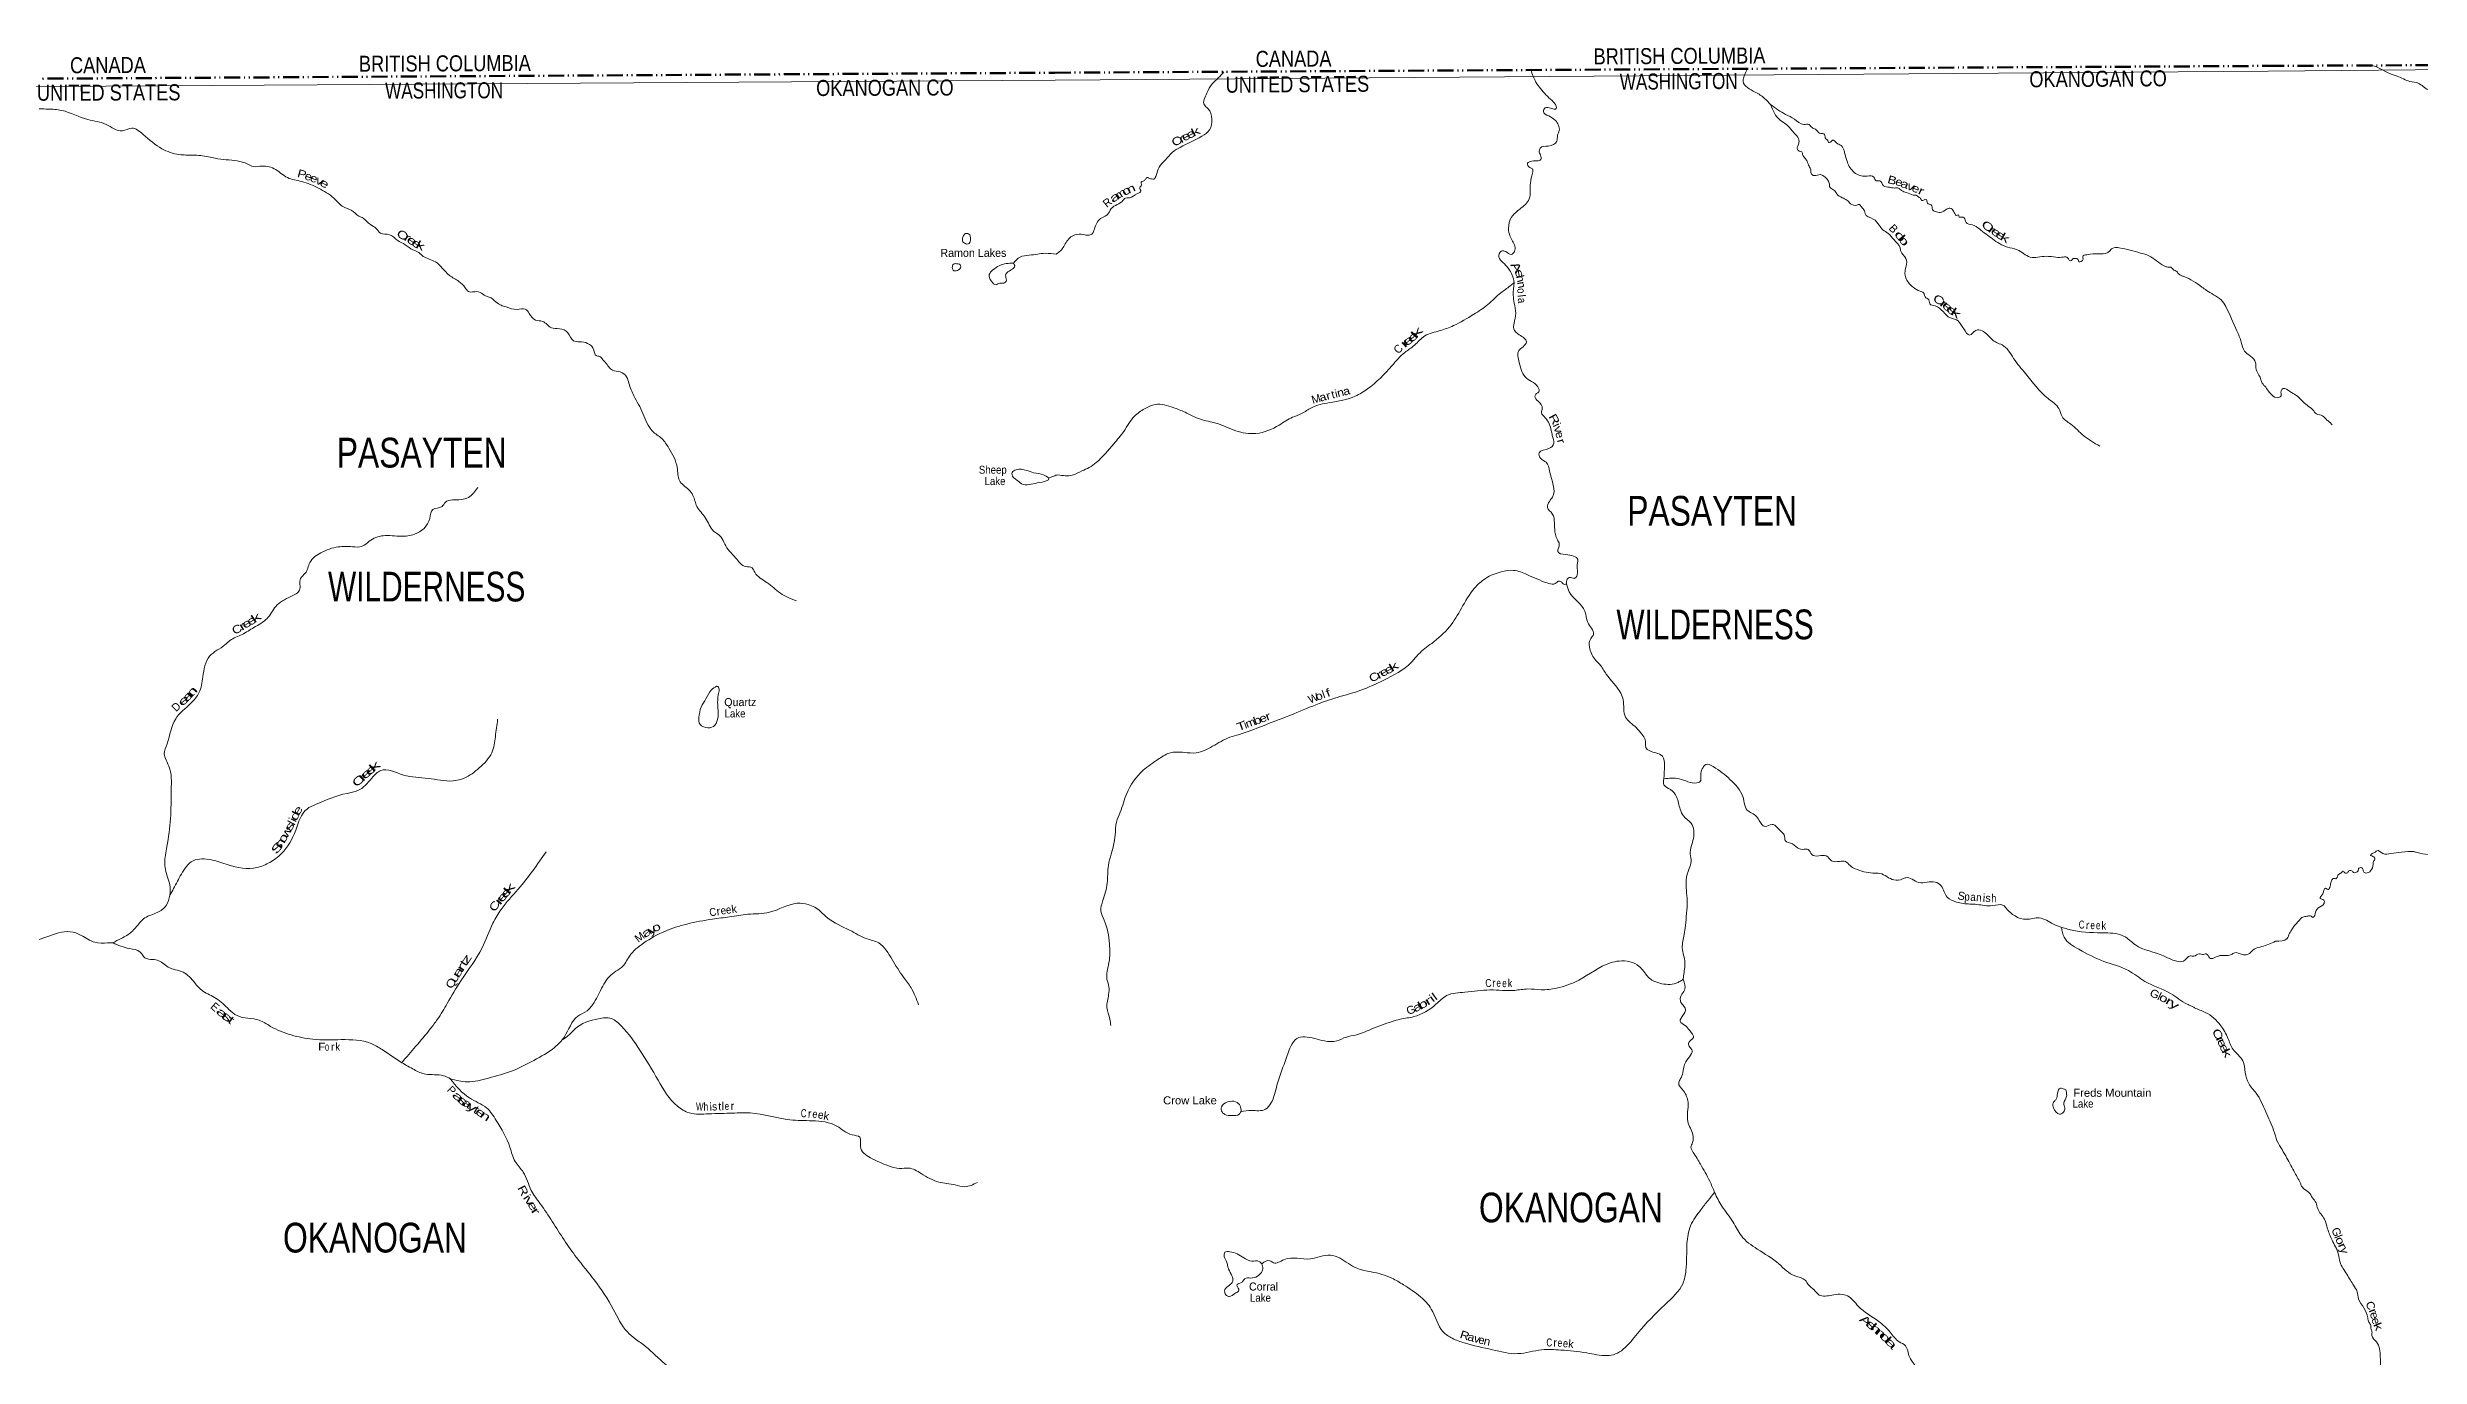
# Model space of a CAD drawing. Header units: feet. Extents: x -2 to 244583, y 367190 to 553316.
# Drawn here: x 126414 to 185700, y 520239 to 552947 of the extents above; entities that cross this region are included whole.
import ezdxf
from ezdxf.enums import TextEntityAlignment as Align

# ---------------------------------------------------------------- set-up
doc = ezdxf.new("R2010")
doc.units = ezdxf.units.FT
doc.header["$LTSCALE"] = 80
doc.linetypes.add('DASH_DOUBLE_DOT', pattern=[9.2, 5, -1.2, 0.3, -1.2, 0.3, -1.2])
doc.linetypes.add('DOT_DASHED', pattern=[7.7, 5, -1.2, 0.3, -1.2])
for name, color, linetype, lineweight in [('10', 7, 'DASH_DOUBLE_DOT', 70), ('39', 7, 'Continuous', 13), ('4', 7, 'Continuous', 13), ('41', 7, 'Continuous', 13), ('44', 7, 'DOT_DASHED', 13)]:
    doc.layers.add(name, color=color, linetype=linetype, lineweight=lineweight)
doc.layers.add('12', color=7, linetype='Continuous')

msp = doc.modelspace()

# ---------------------------------------------------------------- linework, layer by layer
at = {"layer": '10'}
for p, q in [((181915.65, 552486.21), (212238.1, 552626.27)), ((121263.1, 552137.53), (151589.04, 552315.92)), ((151589.04, 552315.92), (181915.65, 552486.21))]:
    msp.add_line(p, q, dxfattribs=at)
at = {"layer": '39'}
for points in [[(125261.91, 552156.18), (125597.84, 551860.52), (126062.89, 551444.9), (126419.94, 551408.77), (126770.9, 551374.59), (127424.12, 551145.61), (127881.49, 551025.64), (128286.71, 550862.49), (128522.95, 550930.2), (128804.48, 550773.63), (129276.92, 550416.85), (129702.2, 550270.15), (130052.88, 550258.25), (130436.37, 550214.34), (130606.99, 550179.97), (130883.01, 550142.85), (131419.27, 550033.97), (131559.83, 549972.9), (131774.47, 549983.63), (132122.05, 549894.72), (132414.26, 549693.72), (132770.01, 549598.83), (133187.46, 549429.75), (133573.49, 549179.27), (133815.26, 548961.45), (134008.77, 548878.75), (134198.97, 548735.24), (134307.03, 548679.85), (134487.3, 548520.02), (134628.26, 548426.55), (134737.1, 548308.37), (134962.5, 548268.6), (135173.01, 548121.29), (135309.64, 548050.05), (135499.69, 547918.69), (135695.42, 547819.81), (135807.99, 547728.02), (136111.61, 547587.93), (136283.7, 547434.07), (136464.24, 547251.96), (136697.09, 547100.88), (136855.05, 546942.79), (136937.25, 546848.6), (137150.02, 546847.16), (137298.71, 546784.16), (137366.13, 546738.4), (137455.62, 546711.14), (137621.21, 546591.64), (137751.94, 546506.15), (137876.07, 546463.11), (138150.36, 546401.65), (138356.95, 546408.24), (138455.54, 546300.07), (138611.55, 546135.88), (138790.27, 546101.62), (139011.04, 545944.31), (139207.9, 545918.36), (139421.88, 545817.68), (139564.13, 545618.9), (139710.35, 545592.33), (139915.46, 545554.34), (140071.54, 545384.08), (140127.93, 545247.03), (140221.4, 545225.9), (140295.4, 545139.71), (140359.02, 545073.65), (140537.67, 544881.38), (140724.57, 544841.14), (140890.24, 544715.56), (140946.9, 544556.24), (141070.28, 544243.79), (141298.55, 543805.02), (141532.98, 543360.25), (141766.24, 543174.73), (141945.48, 542933.86), (142154.07, 542448.27), (142210.69, 542126.9), (142444.53, 541894.8), (142547.54, 541756.3), (142646.19, 541477.99), (142864.52, 541188.98), (143063.01, 540865.3), (143249.26, 540713.65), (143340.56, 540538.54), (143612.26, 540193.48), (143872.26, 539975.88), (144024.63, 539943.32), (144094.87, 539832.78), (144397.87, 539579.25), (144731.42, 539311.91), (145136.99, 539120.41)], [(155813.03, 552336.31), (155677.46, 552188.52), (155523.37, 552035.05), (155390.32, 551802.85), (155328.65, 551510.66), (155418.53, 551422.52), (155518.38, 551152.27), (155456.44, 550886.4), (155265.98, 550730.52), (154725.01, 550451.5), (154524.16, 550323.86), (154354.23, 550137.83), (154198.42, 549956), (154123.74, 549748.7), (154100.03, 549695.82), (154070.08, 549659.06), (154011.39, 549664.51), (153960.77, 549672.08), (153897.83, 549697.73), (153853.86, 549648.68), (153797.65, 549609.62), (153749.4, 549582.79), (153760.23, 549514.07), (153728.43, 549461.1), (153714.51, 549438.68), (153743.67, 549355.98), (153655.35, 549294.31), (153458.26, 549193.03), (153333.16, 549169.44), (153295.23, 549122.47), (153000.12, 548920.95), (152908.68, 548770.17), (152832.32, 548724.82), (152705.74, 548648.58), (152567.1, 548369.75), (152519.49, 548282.19), (152428.77, 548256.94), (152195.99, 548282.83), (151994.55, 548211.87), (151815.02, 547977.15), (151735.81, 547867.54), (151629.15, 547785.68)], [(163487.29, 552381.33), (163614.16, 552081.83), (163727.02, 551921.05), (164017.26, 551618.39), (164121.83, 551477.77), (164120.4, 551421.07), (164003.15, 551419.83), (163845.29, 551434.36), (163803.7, 551350.92), (163934.3, 551234.87), (164103.29, 551121.24), (164196.89, 550869.15), (164157.65, 550753.34), (164138.99, 550603.32), (163923.92, 550481.6), (163724.27, 550432.93), (163699.06, 550329.41), (163740.56, 550226.6), (163739.4, 550143.58), (163644.66, 550116.26), (163472.99, 550098.25), (163408.72, 550057.08), (163460.39, 549948.3), (163529.53, 549910.56), (163532.62, 549807.34), (163476.55, 549559.75), (163448.35, 549160.6), (163214.4, 548909.11), (163008.22, 548710.55), (162930.34, 548422.24), (162966.64, 548236.36), (163086.53, 547982.52), (163077.81, 547848.81), (162993.66, 547775.03), (162859.46, 547848.53), (162748.19, 547855.46), (162691.05, 547711.11), (162789.54, 547572.45), (163025.3, 547259.09), (163073.75, 547071.32)], [(168902.78, 552409.45), (168810.96, 552203.39), (168795.88, 552097.95), (169095.85, 551831.84), (169332.01, 551674.38), (169479.2, 551518.01)], [(184517.46, 552498.16), (184724.6, 552415.15), (184935.61, 552303.17), (185140.3, 552231.65), (185460.64, 552098.14), (185667.17, 552052.96), (185916.95, 551886.56), (186174.23, 551811.35), (186328.37, 551739.48), (186566.97, 551739.08), (187267.09, 551660.79), (187819.2, 551644.27), (188212.24, 551525.43), (188670.16, 551378.67), (189096.21, 551156.76), (189500.12, 550918.5), (190113.47, 550499.39), (190264.09, 550344.48), (190390.78, 550138.77), (190630.96, 549893.32), (190633.97, 549739.43), (190598.58, 549583.25), (190269.96, 549433.19), (190083.38, 549205.11), (189979.44, 549018.09), (190060.15, 548731.06), (190069.41, 548548.86), (190186.29, 548296.51), (190412.98, 547947.69), (190588.35, 547718.01), (190721.97, 547692.59), (190897.95, 547681.63), (190954.83, 547641.51)], [(169478.33, 551518.93), (169855.76, 551274.98), (170075.33, 551157.84), (170309.22, 551024.66), (170440.7, 551017.94), (170518.28, 550945.88), (170599.58, 550904.22), (170705.74, 550806.13), (170829.43, 550770.99), (170860.89, 550661.99), (170909.78, 550626.06), (170924.46, 550575.6), (170974.96, 550580.18), (171026.99, 550631.35), (171153.28, 550541.57), (171214.2, 550515.89), (171265.2, 550471.89), (171327.28, 550334.87), (171446.24, 549975.74), (171668.82, 549763.48), (171897.6, 549733.5), (172061.66, 549704.86), (172117.19, 549614.34), (172210.16, 549617.34), (172302.43, 549492.79), (172448.39, 549455.86), (172571.94, 549434.89), (172675.08, 549431.92), (172752.55, 549369.98), (172878.37, 549324.74), (173044.83, 549259.68), (173142.06, 549242.48), (173160.44, 549224.46), (173229.7, 549174.57), (173254.49, 549124.22), (173319.01, 549141.09), (173377.53, 549151.83), (173398.77, 549052.85), (173496.25, 549011.36), (173525.75, 548896.27), (173625.42, 548838.61), (173748.84, 548829.78), (173871.44, 548899.91), (173964.12, 548931.26), (174053.87, 548855.27), (174084.82, 548794.85), (174121.69, 548748.68), (174174.11, 548763.4), (174194.89, 548708.96), (174257.56, 548709.62), (174318.4, 548692.04), (174368.13, 548575.13), (174522.42, 548514), (174697.35, 548412.58), (175025.43, 548164.99), (175397.56, 547958.35), (175638.83, 547894.08), (175968.26, 547711.29), (176366.36, 547729.66), (176613.27, 547705.94), (176795.19, 547709.88), (176859.82, 547716.63), (176910.69, 547684.78), (176959.88, 547620.51), (177004.29, 547627.05), (177046.26, 547674.06), (177080.67, 547670.37), (177127.11, 547676.93), (177163.85, 547642.9), (177186.59, 547594.55), (177291.07, 547658.41), (177284.29, 547727.18), (177380.9, 547768.69), (177679.87, 547794.11), (177895.94, 547818.66), (177952.13, 547859.74), (178018.15, 547927.25), (178195.94, 547939.24), (178722.94, 547811.17), (178935.94, 547742.55), (179314.65, 547487.4), (179385.67, 547461.82), (179480.77, 547454.73), (179562.39, 547382.7), (179615.18, 547360.99), (179676.55, 547292.8), (179739.68, 547248.92), (179810.71, 547223.35), (180258.23, 546960.82), (180376.36, 546877.03), (180547.31, 546769.5)], [(169479.2, 551518.01), (169715.72, 551131.78), (169878.62, 551020.12), (170021.81, 550859.66), (170192.31, 550600.28), (170167.04, 550502.84), (170145.62, 550423.65), (170196.85, 550357.38), (170263.77, 550337.84), (170280.66, 550269.18), (170346.34, 550174.72), (170393.55, 550106.38), (170441.39, 549977.31), (170484.79, 549886.66), (170493.8, 549797.67), (170571.19, 549743.82), (170724.57, 549769.73), (170807.88, 549730.12), (170945.15, 549555.42), (170966.46, 549450.37), (171060.17, 549382.52), (171135.93, 549290.18), (171270.39, 549192.4), (171386.23, 549134.9), (171480.18, 549042.76), (171636.22, 549007.96), (171698.75, 549022.79), (171749.92, 548962.59), (171827.72, 548868.26), (171840.59, 548797.53), (172046.22, 548660), (172195.39, 548507.7), (172283.51, 548393.23), (172417.91, 548301.51), (172567.2, 548137.07), (172714.79, 547942.24), (172733.91, 547853.35), (172863.16, 547672.5), (172871.16, 547486.32), (172840.12, 547360.47), (172870.46, 547164.4), (173044.5, 546953.65), (173219.38, 546856.29), (173300.64, 546818.68), (173362.64, 546689.76), (173411.38, 546668), (173463.27, 546538.97), (173591.15, 546489.71), (173974.36, 546190.05), (174171.27, 546113.17), (174232.85, 546024.73), (174308.76, 545918.23), (174453.97, 545757.79), (174610.41, 545878.89), (174912.93, 545756.55), (175127.13, 545572.55), (175265.21, 545515.29), (175553.78, 545178.19), (175852.92, 544796.67), (176415.37, 544174.97), (176682.82, 543924.71), (176767.79, 543725.17), (176980, 543537.09), (177308.55, 543244.96), (177707.51, 542985.97)], [(149387.91, 548034.32), (149294, 548091.9), (149298.51, 548219.57), (149358.34, 548297.27), (149464.13, 548262.11), (149481.46, 548171.17), (149454.57, 548051.34), (149387.91, 548034.32)], [(150557.62, 547555.35), (150723.13, 547708.37), (150953.54, 547755.76), (151352.12, 547803.18), (151629.15, 547785.68)], [(149136.97, 547543.81), (149057.7, 547534.01), (149028.31, 547452.62), (149047.41, 547381.96), (149156.89, 547377.23), (149231.1, 547438.91), (149234.41, 547499.71), (149209.72, 547529.79), (149136.97, 547543.81)], [(150557.62, 547555.35), (150378.62, 547548.18), (150042.21, 547388.09), (149950.43, 547271.51), (150007.2, 547104.08), (150121.72, 547018.39), (150218.49, 547058.06), (150313.73, 547057.2), (150379.64, 547134.98), (150359.91, 547256.27), (150451.84, 547360.7), (150587.93, 547498.08), (150557.48, 547555.34)], [(151667.23, 542265.91), (152027.99, 542259.89), (152269.51, 542365.69), (152450.59, 542450.61), (152627.21, 542575.97), (153065.13, 543044.22), (153312.61, 543354.56), (153583.64, 543733.99), (153834.45, 543918.85), (154104.25, 544026.97), (154551.86, 543950.7), (154846.25, 543832.33), (155232.22, 543656.21), (155615.33, 543561.04), (156114.67, 543369.91), (156618.81, 543302.34), (157198.9, 543512.93), (157530.49, 543706.74), (157760, 543800.26), (158005.15, 543946.59), (158456.72, 544072.83), (159100.01, 544233.47), (159409.49, 544414.9), (160014.06, 544994.23), (160336.16, 545323.59), (160578.88, 545508.36), (160841.33, 545739.9), (161220.07, 545871.44), (161552.37, 545996.42), (162062.97, 546279.17), (162416.25, 546525.84), (162740.75, 546818.78), (162969.49, 546987.21), (163072.99, 547074.25)], [(163073.75, 547071.32), (163048.72, 546755.21), (163073, 546559.08), (163109.99, 546306.4), (163070.14, 546054.93), (163063.52, 545913.13), (163198.46, 545768.78), (163376.23, 545588.44), (163294.56, 545470.16), (163188.38, 545375.91), (163197.6, 545072.31), (163379.55, 544683.48), (163687.56, 544421.5), (163690.36, 544346.62), (163628.19, 544297.38), (163590.48, 544230.17), (163668.56, 544109.51), (163773.53, 543930.43), (163754.42, 543822.93), (163848.76, 543694.34), (163997.61, 543378.05), (164025.22, 543250.79), (164059.58, 543056.79), (163941.67, 542923.95), (163696.09, 542820.13), (163727.82, 542684.82), (163874.46, 542581.08), (163955.64, 542357.21), (164027.07, 541708.06), (163951.32, 541604.01), (163906.38, 541453.72), (164025.29, 541295.03), (164078.2, 541066.8), (164083.82, 540915.02), (164151.32, 540644.43), (164198.93, 540537.63), (164162.43, 540353.01), (164363.41, 540274.14), (164659.87, 540151.74), (164643.39, 539985.55), (164649.7, 539766.96), (164575.79, 539681.14), (164444.15, 539702.03), (164398.06, 539663.07), (164381.12, 539541.42)], [(180547.31, 546769.5), (180744.77, 546639.98), (180855.68, 546473.11), (181134.91, 545866.64), (181245.02, 545582.34), (181324.17, 545358.44), (181477.09, 545234.52), (181602.17, 545065.78), (181605.37, 544952.43), (181684.16, 544762.95), (181735.92, 544646.07), (181769.19, 544557.34), (181855.17, 544454.99), (181943.38, 544332.41), (181986.27, 544290.35)], [(181986.27, 544290.35), (182110.49, 544197.56), (182237.59, 544240.95), (182238.81, 544366.52), (182288.98, 544425.59), (182461.32, 544351.82), (182611.56, 544257.66), (182890.19, 544006.4), (183034.49, 543891.94), (183126.13, 543791.3), (183274.06, 543741.68), (183394.08, 543629.08), (183467.23, 543572.87), (183518.16, 543514.49)], [(137167.62, 541949.6), (136935.6, 541703.69), (136539.24, 541640.08), (136361.56, 541589.29), (136275.84, 541474.81), (136043.68, 541405.12), (135969.46, 541179.37), (135585.26, 540785.76), (135255.64, 540733.1), (134807.66, 540747.86), (134454.8, 540607.82), (134282.06, 540484.17), (134035.03, 540471.02), (133684.52, 540468.74), (133244.64, 540319.53), (132972.05, 540077.18), (132855.81, 539808.38), (132741.92, 539677.35), (132715.09, 539387.37), (132500.24, 539228.76), (132120.38, 538976.99), (131903.18, 538678.59), (131573.62, 538455.79), (131279.95, 538280.02), (130975.83, 538130.45), (130851.55, 538021.57), (130468.03, 537737.34), (130298.1, 537220.77), (130201.65, 536824.61), (129998.19, 536562.84), (129620.02, 536173.35), (129402.81, 535546.82), (129334.96, 535296.84), (129450.22, 534986.32), (129508.05, 534401.65), (129490.6, 533678.31), (129399.91, 532978.38), (129348.33, 532558.46), (129432.19, 532164.51), (129481.15, 531972.68), (129471.41, 531765.27)], [(151436.75, 542192.58), (151310.69, 542266.85), (151060.79, 542322.53), (150883.79, 542381.12), (150626.3, 542394.17), (150523.8, 542326.07), (150549.5, 542212.95), (150635.46, 542143.11), (150760.23, 542047.42), (151149.03, 542066.36), (151401.53, 542130.23), (151445.62, 542169.25), (151439.27, 542191.46)], [(151439.78, 542189.69), (151564.33, 542237.55), (151614.75, 542256.4), (151667.23, 542265.91)], [(152989.46, 528510.82), (152965.58, 528668.49), (152893.82, 528959.28), (152936.94, 529285.69), (152945.05, 529478.11), (152894.64, 529659.8), (152944.86, 530081.44), (152956.16, 530551.27), (152824.64, 531145.12), (152743.49, 531366.97), (152793.3, 531632.72), (152900.04, 532063.06), (152931.78, 532510.83), (152999.62, 532792.96), (153099.87, 533263.73), (153132.86, 533592.06), (153225.33, 533838.01), (153388.31, 534303.36), (153798.75, 534886.72), (154161.93, 535153.75), (154457.44, 535316.8), (154825.25, 535332.83), (155122.57, 535321.79), (155533.31, 535486.06), (155965.64, 535713.32), (156203.47, 535784.66), (156779.55, 535993.19), (157564.9, 536297.06), (158197.07, 536554.77), (158712.88, 536726.22), (159236.89, 536885.61), (159798.42, 537132.45), (160505.37, 537587.34), (160681.21, 537787.6), (161009.98, 538058.31), (161452.53, 538469.92), (161755, 538936.74), (162079.4, 539434.16), (162357.86, 539682.07), (162748.39, 539846.13), (163057.35, 539881.78), (163392.05, 539775.98), (163895.63, 539566.67), (164059.67, 539540.06), (164122.04, 539569.06), (164170.16, 539608.03), (164238.94, 539604.71), (164292.11, 539546.56), (164330.67, 539532.79), (164381.6, 539539.99)], [(164381.12, 539541.42), (164447.87, 539343.71), (164841.08, 538859.93), (164912.75, 538577.24), (165003.17, 538436.47), (165055.33, 538281.12), (164983.6, 538179.14), (164955.48, 537966.26), (165085.99, 537663.94), (165208.65, 537533.63), (165372.92, 537290.39), (165735.72, 536814.38), (165794.04, 536648.98), (165853.12, 536216.33), (166120.7, 535953.93), (166259.87, 535791.4), (166346.23, 535652.62), (166360.37, 535458.4), (166614.54, 535319.36), (166777.15, 535236.04), (166830.08, 535005.79), (166811.27, 534675.58)], [(143137, 536985.26), (143010.47, 536894.58), (142873.39, 536672.12), (142752.32, 536466.05), (142696.76, 536206.1), (142700.4, 536074.48), (142865.99, 535954.98), (143062.18, 535983.72), (143163.41, 536155.11), (143169.93, 536448.89), (143185.81, 536805.58), (143194.25, 536943.43), (143171.54, 536977.58), (143137, 536985.26)], [(137666.22, 536162.64), (137608.74, 535728.47), (137520.47, 535326.33), (137205.01, 534945.71), (136829.25, 534689.93), (136550.47, 534621.69), (135927.65, 534684.95), (135312.7, 534766.53), (134745.96, 534883.14), (134523.42, 534690.01), (134168.62, 534377.78), (133902, 534309.69), (133117.18, 534034.72), (132901.8, 533918.65), (132618.54, 533390.56), (132265.07, 532804.89), (131971.92, 532586.58), (131649.32, 532457.04), (130929.21, 532523.16), (130512.3, 532647.68), (130052.65, 532623.82), (129760.87, 532294.12), (129568.76, 531933.25), (129470.2, 531763.18)], [(166811.27, 534675.58), (167195.43, 534673.56), (167639.27, 534570.93), (167705.77, 534591.87), (167739.89, 534810.89), (167792.97, 534957.22), (167858.92, 535030.8), (168043.41, 534982.13), (168465.28, 534658.59), (168785.1, 534232.74), (168835.85, 534018.67), (168873.26, 533919.86), (169105.45, 533756.29), (169195.68, 533633.74), (169340.81, 533481.4), (169518.18, 533533.88), (169603.46, 533498.34), (169724.04, 533374.08), (169820.13, 533271.84), (169847.9, 533128.38), (170024.64, 533047.24), (170199.82, 532921.53), (170363.67, 532913.14), (170418.34, 532905.61), (170510.61, 532781.06), (170682.82, 532746.43), (170872.87, 532746.41), (171005.51, 532628.36), (171201.82, 532610.18), (171349.42, 532609.71), (171465.76, 532503.63), (171597.98, 532426.06), (172037.82, 532319.34), (172211.78, 532311.05), (172563.26, 532146.71), (172777.32, 532171.24), (172859.89, 532202.48), (173180.56, 532084.38), (173596.94, 532094.84), (173741.5, 531997.16), (173896.06, 531715.34), (174129.82, 531594.31), (174293.97, 531557.57), (174633.87, 531534.83), (175028.44, 531504.57), (175297.27, 531511.45), (175370.8, 531439.34), (175589.12, 531247.28), (175873.05, 531163.21), (176196.17, 531199.01), (176547.54, 531044.79), (176753.93, 530961.22)], [(166811.27, 534675.58), (166814.84, 534525.8), (166979.85, 534406.06), (167131.36, 534223.42), (167179.52, 534063.98), (167221.5, 533914.6), (167304.13, 533745.41), (167492.01, 533565.17), (167552.62, 533179.11), (167471.68, 532795.61), (167495.87, 532607.58), (167441.12, 532428.84), (167373.3, 532144.68), (167394.85, 531626.61), (167379.95, 531308.59), (167352.78, 531004.61), (167318.66, 530785.59), (167273.63, 530449.03), (167338.08, 530083.26), (167305.13, 529750.88), (167297.95, 529663.74)], [(138880.08, 532849.55), (138541.42, 532377.49), (138178.33, 531915.27), (137752.93, 531411.77), (137548.49, 531064.92), (137276.46, 530447.84), (136749.57, 529629.13), (136406.02, 529059.79), (136163.67, 528665.89), (135982.24, 528424.65), (135616.85, 527984.67), (135271.27, 527581.4)], [(182098.52, 530613.22), (182387.58, 530683.49), (182451.43, 530815.56), (182495.44, 530888.76), (182551.48, 530978.25), (182698.05, 531139.23), (182780.43, 531220.79), (182881.41, 531239.7), (182968.29, 531250.42), (183035.27, 531210.37), (183109.1, 531362.76), (183161.18, 531440.07), (183312.05, 531560.57), (183305.44, 531645.58), (183218.24, 531685.5), (183282.2, 531801.36), (183346.02, 531937.48), (183429.09, 531911.72), (183453.05, 531958.46), (183470.81, 532027.43), (183496.44, 532128.87), (183554.71, 532185.97), (183609.37, 532176.21), (183659.34, 532265.66), (183729.77, 532318.79), (183790.12, 532367.8), (183851.1, 532317.58), (183895.52, 532328.01), (183949.76, 532383.06), (184020.63, 532367.34), (184051.18, 532333.11), (184162.11, 532376.39), (184185.94, 532443.39), (184274.96, 532435.89), (184297.72, 532355.04), (184360.64, 532319.01), (184477.56, 532374.48), (184537.19, 532534.87), (184558.84, 532626.15), (184584.88, 532664.81), (184560.25, 532721.34), (184475.03, 532767.35), (184535.36, 532818.38), (184601.86, 532853.26), (184632.05, 532875.74), (184784.13, 532807.92), (184984.33, 532805.22), (185251.02, 532839.43), (185556.25, 532853.65), (185639.29, 532831.94), (185922.7, 532781.2), (186175.31, 532803.16), (186506.64, 532845.91), (186654.54, 532800.33), (186782.38, 532730.32), (186916.6, 532611.74), (187105.55, 532471.26), (187273.85, 532397.47), (187476.81, 532279.36), (187600.75, 532187.04), (187763.76, 531993.73), (187934.74, 531816.67), (188002.56, 531647.02), (188019.42, 531541.83), (188044.62, 531396.18), (188097.53, 531343.89), (188142.47, 531273.31), (188241.29, 531312.46), (188364.76, 531293.04), (188404.06, 531155.6), (188443.99, 530920.95), (188522.14, 530716.94), (188608.29, 530527.16), (188665.2, 530480.96), (188726.32, 530410.5), (188721.28, 530250.47), (188649.07, 530160.88), (188676.47, 529986.9), (188752.17, 529849.7), (188900.37, 529757.55), (188951.71, 529634.36), (188968.48, 529543.34), (189020.34, 529339.15), (189039.87, 529132.72), (189055.5, 528903.98), (189034.36, 528731.7), (189015.67, 528494.63), (188992.84, 528271.7), (188988.2, 528050.93), (189044.24, 527826.51), (189177.57, 527531.74)], [(129470.2, 531763.18), (129383.47, 531511.68), (129156.71, 531332.68), (128852.39, 531199.31), (128614.34, 530949.28), (128401.86, 530762.35), (128254.89, 530685.6), (128051.3, 530573.72)], [(136485.91, 527174.98), (136904.19, 527103.14), (137437.96, 527196.79), (138033.46, 527378.29), (138567.21, 527638.03), (139088.04, 527960.4), (139333.97, 528228.76), (139668.08, 528741.27), (139899.39, 528879.82), (140077.21, 529084.55), (140291.05, 529490.26), (140578.56, 529838.13), (140757.44, 529955.78), (140960.6, 530241.85), (141317.21, 530572.34), (141842.49, 530862.35), (142395.42, 531045.36), (143036.24, 531166.65), (143461, 531226.55), (143920.19, 531288.89), (144458.56, 531338.03), (145154.83, 531563.3), (145426.72, 531532.2), (145734.77, 531361.78), (145915.12, 531195.87), (146463.91, 530890.67), (146885.91, 530681.14), (147191.17, 530573.47), (147524.51, 530158.27), (147813.63, 529714.17), (148001.3, 529447.08), (148184.75, 529028.01)], [(121401.56, 529659.1), (121853.93, 529709.79), (122365.46, 529635.04), (122591.39, 529716.8), (122743.19, 529894.89), (123298.21, 530237.93), (123740.89, 530324.39), (124592.9, 530407.75), (124995.03, 530495.73), (125274.53, 530505.24), (125830.98, 530566.75), (126398.42, 530723.6), (126986.44, 530854.37), (127259.08, 530762.51), (127597.54, 530590.44), (127917.91, 530572.09), (128053.65, 530573.75)], [(176752.38, 530961.85), (176817.85, 530713.58), (177186.91, 530413.78), (177810.77, 530108.56), (178423.69, 529884.21), (178836.92, 529613.22), (179476.96, 529308.17), (179892.15, 529043.28), (179995.76, 528995.78), (180077.06, 528954.12), (180343.13, 528837.47), (180734.76, 528505.51), (180909.85, 528193.54), (181040.13, 527913.5), (181283.68, 527628.57), (181343.35, 527333.6), (181429.07, 527061.19), (181615.56, 526820.2), (181854.93, 526353.01), (182051.77, 525893.48), (182139.13, 525615.54)], [(176753.93, 530961.22), (177054.66, 530884.12), (177853.9, 530823.7), (178303.55, 530745.43), (178596.97, 530525.81), (179301.4, 530249.79), (179498.46, 530158.73), (179632.35, 530115.6), (179796.1, 530117.33), (179972.65, 530248.76), (180061.66, 530243.63), (180190.48, 530299.65), (180303.83, 530286.67), (180370.4, 530301.54), (180450.29, 530201.16), (180708.51, 530256.52), (180835.87, 530257.86), (180989.28, 530281.74), (181081.79, 530329.28), (181264.19, 530286.67), (181399.7, 530282.02), (181570.15, 530417.44), (181755.48, 530482.15), (182098.52, 530613.22)], [(128053.65, 530573.75), (128464.67, 530432.95), (128733.21, 530345.1), (128846.37, 530204.7), (129159.16, 530143.71), (129428.76, 529968.77), (129807.2, 529841.75), (130094.13, 529575.87), (130299.26, 529371.78), (130633.82, 529187.51), (130949.24, 528911.85), (131153.77, 528756.37), (131706.31, 528641.61), (131987.8, 528489.09), (132503.06, 528274.63), (133043.35, 528167.82), (133758.74, 528156.34), (134501.51, 528060.12), (134776.92, 527907.53), (135271.27, 527581.4)], [(156246.63, 526362.62), (156503.14, 526387.59), (156858.67, 526417.65), (156992.56, 526568.88), (157143.58, 527017.91), (157345.65, 527613.25), (157491.3, 527995.41), (157642.97, 528187.32), (157836.68, 528223.78), (158331.02, 528125.73), (158638.36, 528122.9), (158877.92, 528222.6), (159103.86, 528271.55), (159494.6, 528415.36), (160020.28, 528609.19), (160223.89, 528666), (160564.89, 528732.35), (161115.67, 529039.82), (161382.32, 529257.24), (161840.38, 529343.05), (162466.56, 529398.24), (163087.36, 529388.58), (163242.83, 529408.44), (163414.54, 529422.4), (163746.31, 529403.62), (164125.99, 529444.06), (164685.98, 529644.32), (165476.07, 530075.79), (165695.98, 530120.62), (166196.74, 529988.23), (166313.36, 529855.83), (166515.72, 529643.36), (166712.64, 529566.47), (167121.06, 529564.7), (167213.59, 529610.22), (167297.95, 529663.74)], [(167297.95, 529663.74), (167329.05, 529394.8), (167245.52, 529260.3), (167239.22, 529088.14), (167312.97, 528995.78), (167352.55, 528882.82), (167303.06, 528781.07), (167221.86, 528618.25), (167342.24, 528512.21), (167460.84, 528383.89), (167549.62, 528206.66), (167435.67, 528081.96), (167442.68, 527990.92), (167510.21, 527912.67), (167359.74, 527605.37), (167283.75, 527329.23), (167232.71, 527182.92), (167185.22, 527083.21), (167300.59, 526875.89), (167418.76, 526593.7), (167411.65, 526109.74), (167538.39, 525781.07), (167528.27, 525586.6), (167491.08, 525468.78), (167549.05, 525337.79), (167725.97, 525044.06), (167958.82, 524621.35), (168081.06, 524337.17)], [(139262.48, 528139.73), (139402.8, 528233.66), (139603.03, 528428.54), (140185.53, 528678.75), (140507.64, 528682.7), (140763.27, 528491.38), (141220.41, 527895.4), (141677.46, 527141.42), (142157.5, 526495.08), (142459.45, 526326.61), (142939.96, 526302.12), (143543.53, 526321.68), (143977.1, 526324.97), (144972.05, 526152.85), (145525.5, 526129.25), (146147.14, 525997.11), (146524.67, 525778.93), (146719.95, 525716.51), (146732.91, 525485.75), (146985.63, 525201.22), (147433.79, 525006.19), (147710.21, 524936.66), (147937.01, 524947.54), (148248.67, 524813.63), (148693.05, 524596.27), (149101.15, 524528.35), (149336.75, 524482.63), (149655.58, 524589.84)], [(135271.27, 527581.4), (135579.37, 527406.93), (135864.41, 527294.97), (136312.68, 527255.91), (136485.91, 527174.98)], [(136481.24, 527177.16), (136961.83, 526698.74), (137390.38, 526450.8), (137629.24, 526139.77), (137973.85, 525467.46), (138103.81, 525114.58), (138307.68, 524847.69), (138505.79, 524390.32), (138730.76, 524054.81), (139032.04, 523610.86), (139638.8, 522710.85), (140087.46, 522145.15), (140556.32, 521419.68), (140907.74, 520852.78), (141104.36, 520680.99), (141364.04, 520489.73), (141847.55, 520056.11), (142574.44, 519603.2), (143542.91, 519112.74), (144491.93, 518721.29), (144949.77, 518562.84), (145400.84, 518461.02)], [(156246.23, 526362.05), (156222.94, 526502.06), (156110.71, 526602.11), (155908.55, 526599.98), (155756.17, 526476.9), (155771.64, 526349.51), (155843.05, 526287.5), (156019.24, 526258.99), (156198.81, 526295.3), (156246.63, 526362.62)], [(176796.48, 526927.35), (176709.43, 526938.58), (176657.75, 526853), (176631.04, 526698.85), (176595.24, 526641.78), (176541.35, 526574.4), (176554.84, 526442.95), (176701.95, 526294.67), (176804.51, 526348.39), (176833.8, 526447.91), (176810.3, 526569.14), (176877.34, 526733.84), (176872.12, 526847.16), (176855.36, 526903.67), (176796.48, 526927.35)], [(182138.77, 525616.67), (182384.47, 525199.32), (182580.95, 524832.07), (182660.76, 524684.78), (182728.34, 524551.58), (182763.18, 524478.91), (182925.82, 524342.3), (183025.8, 524203.24), (183111.5, 524082.31), (183154.93, 523932.74), (183320.37, 523674.64), (183402.83, 523430.15), (183511.81, 523147.37), (183667.71, 522802.12), (183711.51, 522593.83), (183783.22, 522448.5), (183975.25, 522144), (184050.87, 522018.95), (184136.82, 521859.55), (184172.37, 521677.52), (184309.24, 521459.73), (184403.88, 521207.23), (184432.89, 521098.06), (184477.88, 521019.39), (184480.4, 520942.45), (184509.24, 520859.61), (184507.85, 520762.39), (184622.1, 520603.18), (184717.47, 520237.27), (184722.83, 519718.87), (184672.28, 519404.62), (184574.57, 519193.34), (184512.62, 519079.52), (184535.21, 519024.99)], [(156765.27, 522557.78), (156966.67, 522632.78), (157056.17, 522581.09), (157316.18, 522658.74), (157981.15, 522677.89), (158477.52, 522774.23), (158718.95, 522693.76), (159136.02, 522443.06), (159500.85, 522355.79), (160018.08, 522195.22), (160304.84, 522032.23), (160732.57, 521728.99), (161000.57, 521426.1), (161299.64, 520856.29), (161523.71, 520694.66), (161824.13, 520580.4), (162529.51, 520407.64), (163163.34, 520311.06), (163758.76, 520408.44), (164235.98, 520401.32), (164883.7, 520329.19), (165385.79, 520263.62), (165607.79, 520302.4), (165796.62, 520419.79), (166156.43, 520816.35), (166840.44, 521534.19), (167291.78, 522073.44), (167365.36, 522386.01), (167390.69, 523062.49), (167481.11, 523506.83), (167735.78, 523904.31), (167917.33, 524139.06), (168081.06, 524337.17)], [(168081.06, 524337.17), (168264.55, 523994.92), (168545.69, 523594.98), (168749.37, 523254.97), (169147.05, 522925.1), (169688.72, 522552.21), (170090.12, 522252.75), (170345.99, 522144.09), (170421.93, 522035.56), (170558.67, 521911.48), (170695.55, 521775.24), (171010.96, 521774.52), (171405.44, 521752.35), (171670.89, 521500.05), (172182.36, 521114.69), (172468.16, 520850.46), (172693.07, 520607.85), (172851.83, 520506.27), (172930.94, 520286.42), (173093.46, 520016.83), (173298.58, 519733.52), (173509.44, 519286.28), (173590.98, 519222.36), (173657.44, 519247.35), (173693.22, 519306.44)], [(156765.81, 522557.16), (156697.95, 522615.78), (156515.92, 522621.96), (156312.84, 522708.91), (155961.51, 522859.07), (155844.41, 522843.67), (155827.28, 522740.23), (155889.48, 522591.07), (155914.77, 522492.13), (155935.74, 522419.46), (156018.35, 522252.29), (156039.95, 522118.9), (155956.03, 522022.85), (155843.92, 521916.39), (155836.52, 521849.5), (155883.88, 521766.99), (155948.87, 521739.33), (156093.64, 521815.77), (156181.98, 521875.41), (156189.59, 521922.06), (156156.65, 521978.4), (156140.14, 522010.62), (156152, 522037.07), (156238.49, 522080.49), (156298.63, 522129.72), (156342.52, 522186.87), (156481.88, 522200.49), (156659.32, 522246.9), (156735.47, 522312.49), (156788.83, 522430.48), (156765.67, 522557.93)]]:
    msp.add_spline(points, degree=3, dxfattribs=at)
at = {"layer": '4'}
msp.add_lwpolyline([(0, 551604.47), (30320.18, 551625.32), (60640.31, 551687.89), (90960.33, 551792.15), (121280.18, 551938.12), (151599.79, 552125.8), (181919.11, 552355.19), (212238.1, 552626.27), (242556.67, 552939.07), (244583.23, 368785.28), (214011.34, 368469.87), (183439.05, 368196.52), (152869.71, 367965.22), (122293.47, 367775.98), (91720.3, 367628.78), (61146.96, 367523.65), (30573.51, 367460.56), (0, 367439.54)], close=True, dxfattribs=at)

# ---------------------------------------------------------------- texts
at = {"layer": '10'}
for s, rotation, width, p in [('CANADA', 0.284, 0.85, (126980.04, 552301.1)), ('BRITISH COLUMBIA', 0.284, 0.85, (134200.82, 552338.76)), ('CANADA', 0.322, 0.85, (156612.47, 552460.6)), ('BRITISH COLUMBIA', 0.322, 0.85, (165056.93, 552523.59)), ('UNITED STATES', 0.172, 0.85, (126151.65, 551615.07)), ('WASHINGTON', 0.195, 0.8, (134854.49, 551668.23)), ('UNITED STATES', 0.405, 0.85, (155862.02, 551815.2)), ('WASHINGTON', 0.435, 0.8, (165711.9, 551889.39))]:
    msp.add_text(s, height=400, rotation=rotation, dxfattribs=dict(at, width=width)).set_placement(p)
at = {"layer": '12', "width": 0.85}
for rotation, p in [(0.221, (145627.21, 551733.84)), (0.459, (175948.4, 551950.35))]:
    msp.add_text('OKANOGAN CO', height=400, rotation=rotation, dxfattribs=at).set_placement(p)
at = {"layer": '41'}
for s, rotation, width, p in [('e', 26.547, 1.4, (154908.6, 550638.75)), ('e', 27.176, 1.4, (155031.29, 550699.17)), ('k', 27.176, 1.6, (155153.99, 550758.8)), ('C', 28.963, 1.3, (154686.39, 550521.57)), ('r', 28.234, 1.6, (154807.92, 550583.9)), ('P', 344.465, 1.25, (132749.96, 549687.43)), ('e', 339.812, 1.2, (132905.31, 549633.86)), ('e', 339.812, 1.2, (133042.77, 549583.77)), ('v', 334.737, 1.45, (133176.44, 549523.41)), ('e', 331.064, 1.45, (133291.47, 549464.18)), ('B', 344.919, 1.25, (172493.68, 549536.29)), ('e', 340.32, 1.2, (172660.21, 549492.83)), ('a', 339.274, 1.3, (172800.86, 549440.37)), ('a', 36.118, 1.8, (153145.9, 549132.38)), ('m', 31.226, 1.3, (153281.06, 549206.56)), ('o', 28.655, 1.45, (153421.06, 549281.68)), ('n', 25.51, 1.45, (153535.36, 549331.88)), ('v', 337.674, 1.35, (172951.98, 549380.55)), ('e', 337.63, 1.25, (173073.16, 549332.11)), ('r', 335.929, 1.45, (173207.54, 549272.11)), ('C', 321.751, 1.55, (174842.08, 548402.06)), ('r', 323.233, 1.9, (174959.35, 548316.06)), ('e', 324.233, 1.65, (175059.39, 548247.43)), ('C', 327.473, 1.4, (135230.53, 548179.5)), ('r', 332.02, 1.6, (135368.11, 548110.13)), ('e', 325.545, 1.65, (135472.16, 548036.13)), ('e', 325.152, 1.65, (135586.3, 547961.65)), ('k', 333.353, 1.55, (135692.78, 547908.43)), ('o', 311.034, 1.85, (172645.36, 548169.12)), ('b', 309.05, 1.85, (172730.01, 548063.36)), ('e', 328.363, 1.55, (175173.78, 548174.15)), ('k', 330.363, 1.65, (175291.57, 548102.75)), ('A', 303.73, 1.55, (163044.85, 547400.44)), ('s', 295.858, 1.6, (163114.76, 547260.3)), ('h', 285.468, 1.15, (163136.95, 547144.42)), ('o', 277.805, 0.9, (163153.46, 546855.32)), ('n', 281.851, 1.1, (163160.21, 546997.28)), ('a', 274.53, 0.9, (163166.88, 546616.32)), ('C', 327.072, 1.4, (173628.03, 546559.78)), ('r', 323.541, 1.9, (173750.84, 546467.39)), ('e', 319.874, 1.85, (173844.15, 546390.59)), ('e', 319.874, 1.85, (173947.54, 546303.11)), ('k', 324.972, 1.85, (174054.21, 546228.47)), ('r', 42.306, 2.15, (160402.49, 545487.77)), ('e', 39.381, 1.8, (160487.72, 545549.7)), ('e', 42.79, 1.95, (160605.4, 545647.58)), ('k', 46.097, 2.25, (160710.25, 545752.91)), ('a', 14.83, 1.15, (158312.78, 544117.47)), ('r', 14.83, 1.2, (158450.56, 544153.95)), ('n', 13.747, 1.15, (158753.31, 544229.92)), ('a', 14.295, 1.15, (158905.12, 544266.36)), ('R', 298.507, 1.4, (163988.3, 543609.95)), ('i', 295.068, 1.15, (164049.51, 543475.86)), ('v', 288.707, 1.25, (164081.94, 543369.16)), ('e', 285.559, 1.1, (164116.41, 543242.92)), ('r', 286.966, 1.25, (164153.32, 543082.2)), ('C', 27.644, 1.25, (131194.93, 538323.75)), ('r', 30.537, 1.65, (131334.75, 538405.23)), ('e', 31.266, 1.5, (131441.3, 538472.2)), ('e', 31.266, 1.5, (131563.25, 538543.08)), ('k', 33.769, 1.8, (131680.67, 538620.76)), ('C', 26.194, 1.25, (159611.07, 537129.44)), ('r', 26.194, 1.55, (159742.28, 537191.73)), ('e', 27.805, 1.4, (159859.82, 537256.57)), ('e', 27.805, 1.4, (159983.49, 537320.49)), ('k', 30.316, 1.7, (160110.31, 537396.02)), ('e', 41.527, 1.9, (129881.39, 536560.54)), ('a', 46.656, 2.05, (129993.58, 536674.52)), ('n', 48.179, 2, (130088.8, 536777.16)), ('o', 19.075, 1.15, (158227.11, 536649.96)), ('f', 19.075, 1.35, (158451.75, 536729.62)), ('T', 19.58, 1.4, (156282.13, 535898.83)), ('m', 20.218, 1.1, (156513.73, 535984.27)), ('b', 20.218, 1.3, (156685.16, 536043.32)), ('e', 21.013, 1.25, (156827.09, 536097.15)), ('r', 21.013, 1.35, (156952.05, 536145.16)), ('C', 40.812, 1.6, (134247.73, 534551.79)), ('r', 41.887, 2.1, (134355.75, 534646.4)), ('e', 41.887, 1.9, (134446.53, 534733.55)), ('e', 42.239, 1.9, (134553.84, 534825.08)), ('k', 39.672, 2.05, (134654.03, 534909.68)), ('s', 60.287, 1.75, (132545.46, 533429.43)), ('l', 61.969, 1.15, (132600.66, 533528.31)), ('i', 64.519, 1.15, (132632.74, 533608.65)), ('d', 64.498, 1.55, (132686.66, 533708.4)), ('e', 59.899, 1.5, (132752.67, 533835.47)), ('S', 51.271, 1.8, (132232.17, 532891.75)), ('n', 56.221, 1.7, (132309.78, 533015.62)), ('o', 58.794, 1.5, (132384.63, 533142.58)), ('w', 60.287, 1.5, (132471.08, 533292.99)), ('e', 49.153, 1.85, (137858.93, 531663.99)), ('e', 49.153, 1.85, (137945.45, 531764.07)), ('k', 49.629, 2.1, (138031.41, 531865.98)), ('S', 350.416, 1.05, (174231.47, 531652.06)), ('p', 356.172, 0.9, (174385.74, 531631.45)), ('h', 358.704, 0.85, (175058.92, 531588.71)), ('C', 59.601, 1.35, (137672.22, 531444.82)), ('r', 50.81, 2, (137778.72, 531567.51)), ('C', 8.964, 0.9, (143059.36, 531247.79)), ('e', 7.963, 0.9, (143319.04, 531287.47)), ('e', 7.963, 0.9, (143450.06, 531305.8)), ('a', 356.173, 0.9, (174536.19, 531621.84)), ('n', 355.651, 0.9, (174679.57, 531610.8)), ('a', 35.027, 1.75, (141447.14, 530757.66)), ('y', 29.853, 1.6, (141569.86, 530824.94)), ('o', 28.853, 1.45, (141674.89, 530879.23)), ('C', 1.035, 0.75, (177255.62, 530931.94)), ('e', 358.736, 0.75, (177527.7, 530918.12)), ('e', 359.081, 0.75, (177667.61, 530914.97)), ('k', 359.742, 0.85, (177807.21, 530906.98)), ('r', 57.433, 1.75, (136835.55, 529912.38)), ('t', 57.433, 1.5, (136901.34, 530018.56)), ('z', 56.57, 1.95, (136966.95, 530113.62)), ('Q', 58.9, 1.25, (136585.53, 529516.43)), ('u', 58.9, 1.65, (136675.15, 529660.64)), ('a', 57.433, 1.65, (136758.84, 529792.26)), ('C', 4.18, 0.8, (162435.18, 529470.54)), ('e', 358.116, 0.75, (162681.64, 529474.74)), ('e', 358.616, 0.75, (162827.06, 529468.41)), ('k', 359.676, 0.85, (162968.21, 529469.06)), ('a', 318.584, 2, (130717.44, 528744.53)), ('s', 320.893, 2.1, (130834.39, 528655.75)), ('G', 21.591, 1.05, (160525.13, 528809.56)), ('a', 28.134, 1.5, (160694.09, 528884.38)), ('b', 30.881, 1.6, (160835.66, 528959.1)), ('r', 33.185, 1.75, (160975.8, 529043.25)), ('i', 36.185, 1.5, (161072.46, 529108.79)), ('l', 36.185, 1.45, (161141.41, 529155.43)), ('G', 335.821, 1.1, (179040.39, 529208.87)), ('l', 334.951, 1.05, (179157.89, 529149.85)), ('o', 332.625, 1.4, (179260.08, 529108.06)), ('r', 330.366, 1.65, (179392.41, 529035)), ('y', 326.421, 1.7, (179517.82, 528954.08)), ('t', 324.622, 1.6, (130950.2, 528565.46)), ('C', 302.521, 1.4, (180570.54, 528242.26)), ('r', 299.25, 1.65, (180632.51, 528122.92)), ('F', 0.183, 1.1, (133271.28, 527879.61)), ('o', 0.183, 0.7, (133402.59, 527880.13)), ('k', 358.24, 0.9, (133667.47, 527879.01)), ('e', 297.181, 1.4, (180676.2, 528029.3)), ('e', 294.924, 1.35, (180729.99, 527907.28)), ('k', 296.973, 1.6, (180796.1, 527778.64)), ('a', 318.13, 2, (136615.85, 526654.62)), ('s', 319.13, 2.15, (136728.14, 526555.26)), ('a', 330.094, 1.55, (136844.82, 526481.54)), ('y', 326.999, 1.7, (136972.74, 526390.6)), ('t', 329.304, 1.4, (137084.05, 526321.24)), ('W', 356.617, 0.75, (142709.55, 526385)), ('h', 0.071, 0.8, (142870.52, 526382.03)), ('s', 1.905, 0.95, (143092.33, 526387.23)), ('e', 1.807, 0.75, (143398.72, 526397.29)), ('e', 324.807, 1.65, (137184.74, 526252.01)), ('n', 325.93, 1.7, (137306, 526169.65)), ('C', 358.822, 0.75, (145313.33, 526219.29)), ('e', 353.215, 0.85, (145586.38, 526201.36)), ('e', 350.441, 0.95, (145728.3, 526181.75)), ('k', 351.104, 1.05, (145866.41, 526152.56)), ('R', 296.484, 1.35, (138214.37, 524339.93)), ('i', 303.707, 1.45, (138314.4, 524170.48)), ('v', 303.707, 1.7, (138387.55, 524062.99)), ('e', 303.98, 1.6, (138460.88, 523949.81)), ('r', 303.98, 1.8, (138535.69, 523814.41)), ('G', 290.828, 1.05, (183531.9, 523315.86)), ('o', 294.195, 1.3, (183625.9, 523094.57)), ('y', 285.408, 1.15, (183726.47, 522864.3)), ('r', 293.195, 1.45, (183681.52, 522969.28)), ('A', 323.506, 1.65, (171798.95, 521056.67)), ('s', 321.238, 2.05, (171936.65, 520947.94)), ('C', 290.687, 1.1, (184383.64, 521478.04)), ('r', 291.771, 1.4, (184449.18, 521338.44)), ('e', 289.323, 1.2, (184477.74, 521235.8)), ('e', 286.708, 1.1, (184515.5, 521100.56)), ('R', 341.411, 1.2, (161807.14, 520672.67)), ('a', 345.382, 1.15, (161972.1, 520625.46)), ('v', 345.382, 1.1, (162118.76, 520586.23)), ('n', 347.091, 1.1, (162375.28, 520525.06)), ('C', 0.979, 0.75, (163950.62, 520491.05)), ('e', 355.914, 0.8, (164207.92, 520483.53)), ('e', 353.845, 0.85, (164346.04, 520469.91)), ('h', 318.136, 2, (172050.61, 520853.72)), ('n', 318.136, 2, (172163.62, 520755.5)), ('o', 316.355, 1.95, (172272.71, 520653.87)), ('l', 316.355, 1.8, (172349.06, 520578.82)), ('a', 313.228, 2.05, (172420.53, 520504.7)), ('k', 293.114, 1.45, (184574.71, 520950))]:
    msp.add_text(s, height=200, rotation=rotation, dxfattribs=dict(at, width=width)).set_placement(p, align=Align.CENTER)
for s, rotation, p in [('R', 39.316, (152966.51, 548996.83)), ('B', 313.442, (172480.14, 548352.14)), ('l', 276.805, (163156.01, 546728.56)), ('C', 45.17, (160243.91, 545344.26)), ('M', 16.407, (158147.29, 544071.83)), ('t', 13.747, (158564.85, 544181.64)), ('i', 13.747, (158646.7, 544201.66)), ('D', 45.139, (129699.88, 536402.06)), ('W', 21.981, (158088.09, 536597.06)), ('l', 19.075, (158340.16, 536688.9)), ('i', 19.58, (156384.57, 535935.07)), ('i', 356.578, (174808.72, 531599.55)), ('r', 8.091, (143195.4, 531266.6)), ('k', 7.781, (143588.61, 531324.12)), ('s', 356.578, (174910.85, 531596.53)), ('M', 37.293, (141272.69, 530638.99)), ('r', 358.736, (177400.52, 530921.08)), ('r', 0.035, (162564.71, 529476.06)), ('E', 319.113, (130538.18, 528899.96)), ('r', 0.018, (133542.78, 527878.21)), ('P', 315.13, (136446.3, 526819.49)), ('i', 1.905, (142994.25, 526381.09)), ('t', 1.905, (143217.45, 526391.39)), ('l', 1.807, (143297.77, 526393.97)), ('r', 1.807, (143536.93, 526401.51)), ('r', 357.262, (145460.37, 526209.81)), ('l', 291.324, (183576.4, 523201.89)), ('e', 347.091, (162238.67, 520556.37)), ('r', 358.718, (164092.1, 520488.78)), ('k', 353.845, (164480.7, 520455.4))]:
    msp.add_text(s, height=200, rotation=rotation, dxfattribs=at).set_placement(p, align=Align.CENTER)
for s, p in [('Ramon Lakes', (148730.57, 547715.18)), ('Quartz', (143328.8, 536490.83)), ('Corral', (156443.07, 521888.17))]:
    msp.add_text(s, height=200, dxfattribs=at).set_placement(p)
for s, width, p in [('Sheep', 0.9, (149693.18, 542296.64)), ('Lake', 0.9, (149835.12, 542012.62)), ('Lake', 0.9, (143337.68, 536206.81)), ('Crow Lake', 1.05, (154297.81, 526540.33)), ('Lake', 0.9, (177027.55, 526458.33)), ('Freds Mountain', 1.05, (177045.32, 526729.37)), ('Lake', 0.9, (156469.71, 521608.24))]:
    msp.add_text(s, height=200, dxfattribs=dict(at, width=width)).set_placement(p)
at = {"layer": '44'}
for s, width, p in [('PASAYTEN', 0.8, (135767.35, 542451.27)), ('PASAYTEN', 0.8, (168019.55, 540998.03)), ('WILDERNESS', 0.75, (135892.72, 539105)), ('WILDERNESS', 0.75, (168092.41, 538159.52)), ('OKANOGAN', 0.8, (164489.99, 523591.21)), ('OKANOGAN', 0.8, (134600.27, 522838.32))]:
    msp.add_text(s, height=743.7, dxfattribs=dict(at, width=width)).set_placement(p, align=Align.CENTER)

doc.saveas('drawing.dxf')
